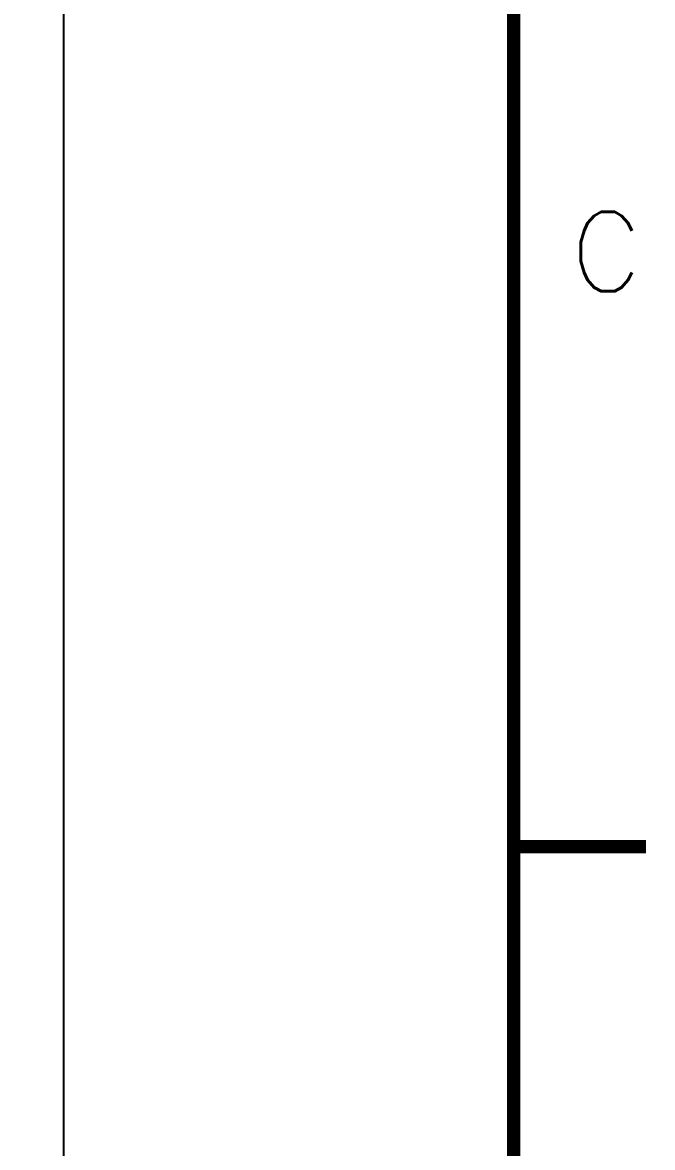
# Model space of a CAD drawing. Extents: x 295 to 953, y 10 to 290.
# Drawn here: x 863.42 to 887.23, y 138.63 to 181.16 of the extents above; entities that cross this region are included whole.
import ezdxf
from ezdxf.enums import TextEntityAlignment as Align

# ---------------------------------------------------------------- set-up
doc = ezdxf.new("R2010")
doc.units = 0
doc.header["$LTSCALE"] = 5
doc.header["$MEASUREMENT"] = 0
doc.layers.get('0').update_dxf_attribs({"linetype": 'CONTINUOUS', "lineweight": 25})
for name, color, linetype in [('DV-PEI-A6_BOT', 7, 'CONTINUOUS'), ('문자', 4, 'CONTINUOUS'), ('테두리', 3, 'CONTINUOUS')]:
    doc.layers.add(name, color=color, linetype=linetype)
doc.styles.get("Standard").update_dxf_attribs({"font": 'simplex.shx'})

# ---------------------------------------------------------------- blocks, each defined once
blk = doc.blocks.new('C')
at = {"layer": '테두리'}
blk.add_line((405, 285), (405, 15), dxfattribs=at)
at = {"layer": '테두리', "const_width": 0.5}
for points in [[(15, 285), (15, 15), (405, 15), (405, 285), (15, 285)], [(410, 150), (405, 150)]]:
    blk.add_lwpolyline(points, dxfattribs=at)
at = {"layer": '문자'}
blk.add_text('C', height=3, dxfattribs=at).set_placement((408.5, 172.5), align=Align.MIDDLE)

msp = doc.modelspace()

# ---------------------------------------------------------------- linework, layer by layer
at = {"layer": 'DV-PEI-A6_BOT'}
msp.add_line((864.974, 255.094), (864.974, 84.899), dxfattribs=at)

# ---------------------------------------------------------------- block references
msp.add_blockref('C', (476.978, 0))

doc.saveas('drawing.dxf')
